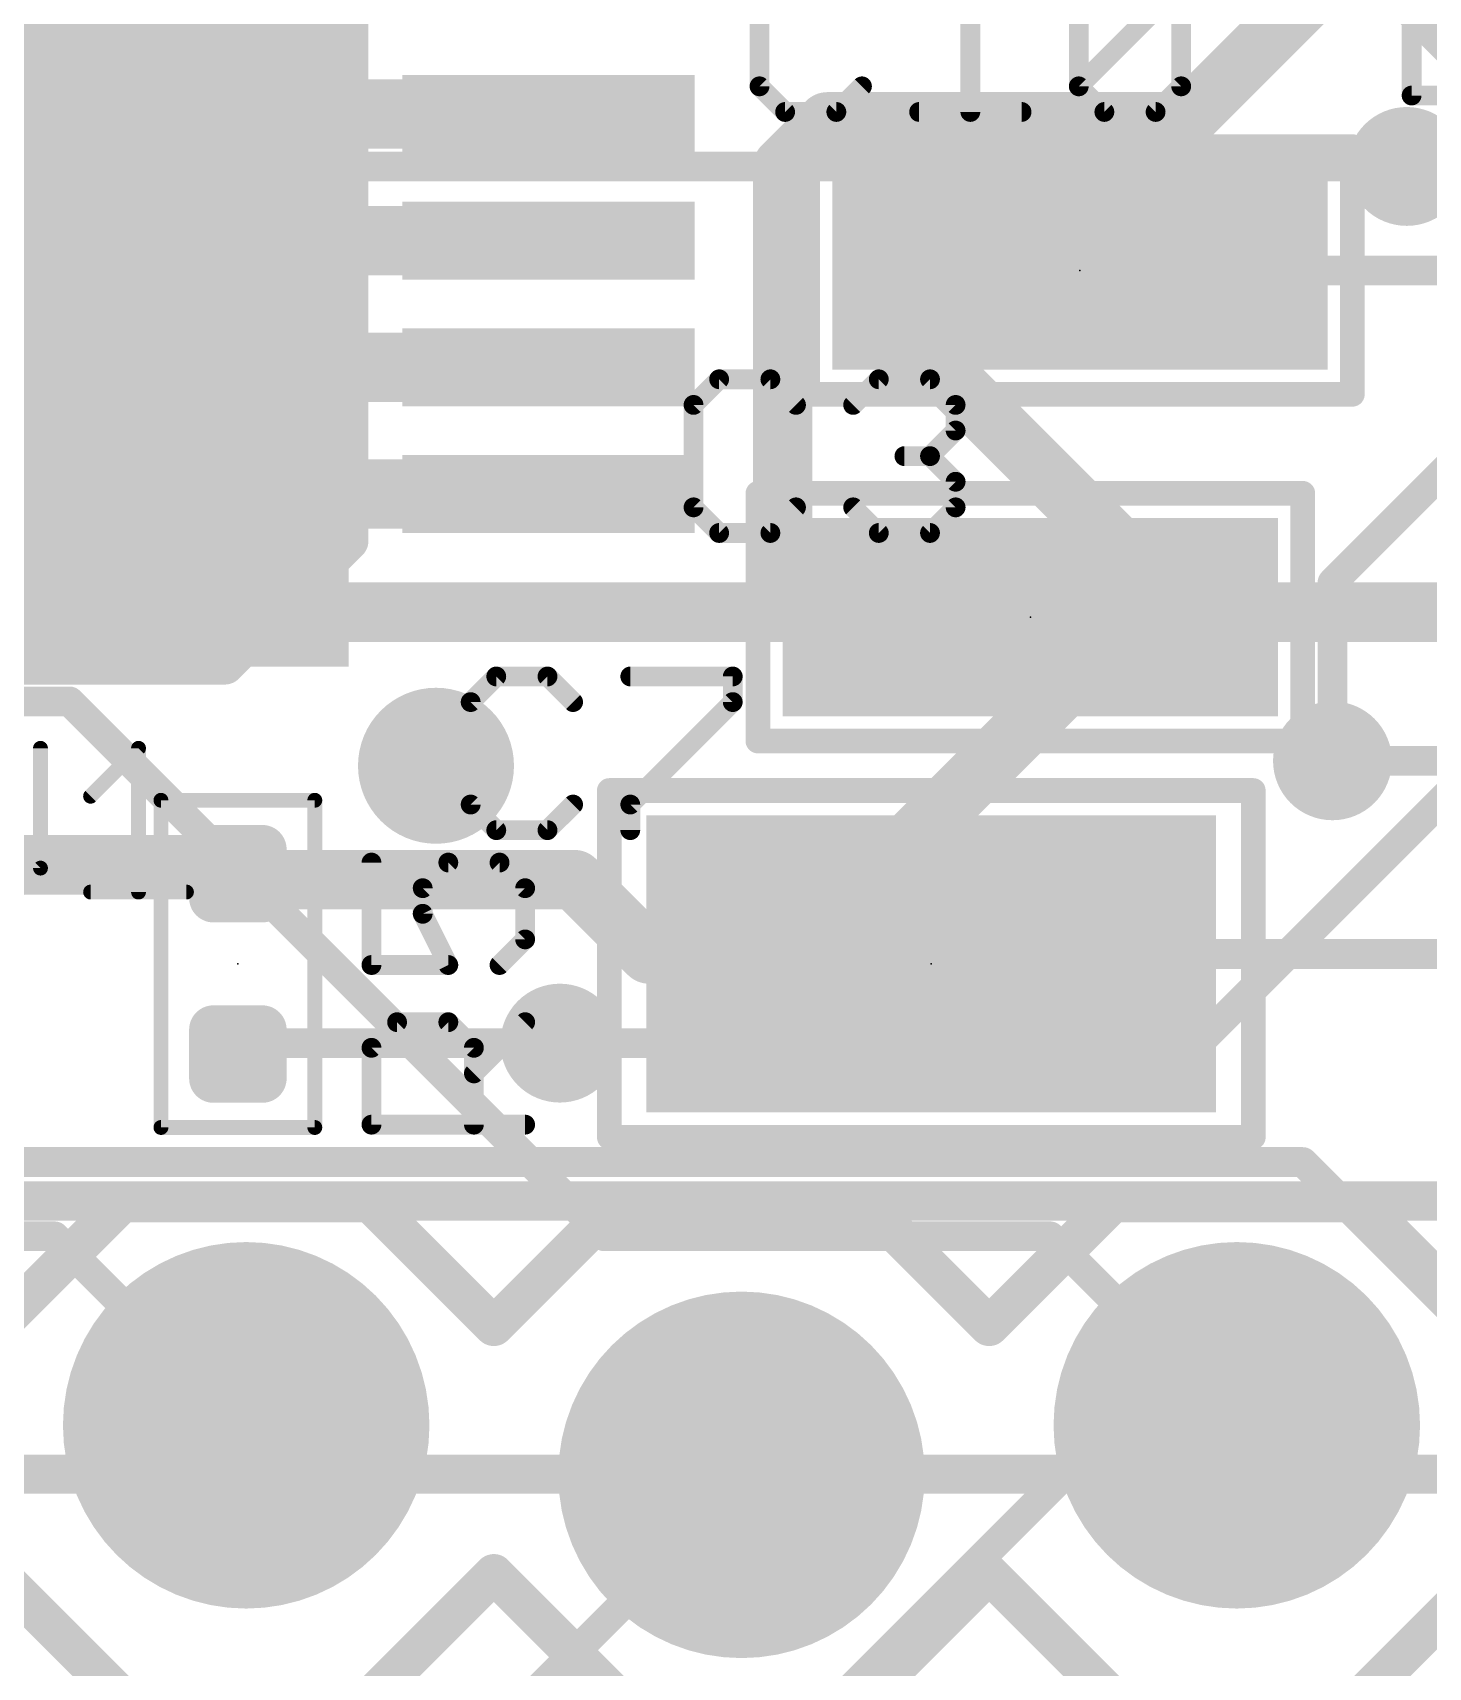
# Model space of a CAD drawing. Extents: x -6.8 to 69.2, y -5 to 26.2.
# Drawn here: x 46.45 to 53.6, y 1.22 to 9.6 of the extents above; entities that cross this region are included whole.
import ezdxf

# ---------------------------------------------------------------- set-up
doc = ezdxf.new("R2010")
doc.units = 0
for name, color, linetype in [('1', 22, 'CONTINUOUS'), ('16', 175, 'CONTINUOUS'), ('17', 82, 'CONTINUOUS'), ('18', 82, 'CONTINUOUS'), ('21', 253, 'CONTINUOUS'), ('23', 7, 'CONTINUOUS'), ('25', 253, 'CONTINUOUS'), ('39', 22, 'CONTINUOUS'), ('48', 253, 'CONTINUOUS'), ('51', 253, 'CONTINUOUS')]:
    doc.layers.add(name, color=color, linetype=linetype)

# ---------------------------------------------------------------- blocks, each defined once
blk = doc.blocks.new('RECT')
blk.add_solid([(-0.5, -0.5), (0.5, -0.5), (-0.5, 0.5), (0.5, 0.5)])
blk = doc.blocks.new('RECT142240X142240R25')
at = {"const_width": 0.1111}
blk.add_lwpolyline([(0.3889, -0.3334), (0.3889, 0.3334, 0.4142), (0.3334, 0.3889), (-0.3334, 0.3889, 0.4142), (-0.3889, 0.3334), (-0.3889, -0.3334, 0.4142), (-0.3334, -0.3889), (0.3334, -0.3889, 0.4142)], format="xyb", close=True, dxfattribs=at)
blk.add_solid([(-0.3588, -0.3588), (0.3588, -0.3588), (-0.3588, 0.3588), (0.3588, 0.3588)])
blk = doc.blocks.new('RECT162560X223520R25')
at = {"const_width": 0.127}
blk.add_lwpolyline([(0.4445, -0.5715), (0.4445, 0.5715, 0.4142), (0.381, 0.635), (-0.381, 0.635, 0.4142), (-0.4445, 0.5715), (-0.4445, -0.5715, 0.4142), (-0.381, -0.635), (0.381, -0.635, 0.4142)], format="xyb", close=True, dxfattribs=at)
blk.add_solid([(-0.4064, -0.5969), (0.4064, -0.5969), (-0.4064, 0.5969), (0.4064, 0.5969)])
blk = doc.blocks.new('ROUNDP')
at = {"const_width": 0.5}
blk.add_lwpolyline([(0, -0.25, 1), (0, 0.25, 1), (0, -0.25)], format="xyb", dxfattribs=at)
blk = doc.blocks.new('RECT80000X80000R50')
at = {"const_width": 0.125}
blk.add_lwpolyline([(0.1875, -0.125), (0.1875, 0.125, 0.4142), (0.125, 0.1875), (-0.125, 0.1875, 0.4142), (-0.1875, 0.125), (-0.1875, -0.125, 0.4142), (-0.125, -0.1875), (0.125, -0.1875, 0.4142)], format="xyb", close=True, dxfattribs=at)
blk.add_solid([(-0.1504, -0.1504), (0.1504, -0.1504), (-0.1504, 0.1504), (0.1504, 0.1504)])
blk = doc.blocks.new('ROUNDV')
at = {"const_width": 0.5}
blk.add_lwpolyline([(0, -0.25, 1), (0, 0.25, 1), (0, -0.25)], format="xyb", dxfattribs=at)

msp = doc.modelspace()

# ---------------------------------------------------------------- linework, layer by layer
at = {"layer": '1'}
for points, const_width in [([(52.3494, 9.144), (55.3212, 12.1158)], 0.3048), ([(49.0728, 9.144), (49.091, 9.185)], 0.1524), ([(50.292, 8.9154), (50.5206, 9.144)], 0.3048), ([(50.5206, 9.144), (52.3494, 9.144)], 0.3048), ([(43.8912, 9.144), (49.0728, 9.144)], 0.1524), ([(50.292, 6.6294), (50.292, 8.9154)], 0.3048), ([(53.4924, 8.9154), (54.3306, 8.9154)], 0.1524), ([(44.4246, 8.5344), (49.0728, 8.5344)], 0.1524), ([(49.0728, 8.5344), (49.091, 8.535)], 0.1524), ([(51.054, 7.9248), (51.054, 8.382)], 0.3048), ([(54.5592, 8.382), (52.578, 8.382)], 0.1524), ([(52.2732, 6.7056), (51.054, 7.9248)], 0.3048), ([(52.2732, 6.7056), (52.324, 6.604)], 0.3048), ([(43.8912, 6.6294), (50.292, 6.6294)], 0.3048), ([(50.292, 6.6294), (50.7492, 6.6294)], 0.3048), ([(50.7492, 6.6294), (50.8, 6.604)], 0.3048), ([(52.197, 6.5532), (52.324, 6.604)], 0.3048), ([(52.3494, 6.6294), (52.324, 6.604)], 0.3048), ([(53.9496, 6.6294), (52.3494, 6.6294)], 0.3048), ([(50.292, 4.8006), (52.0446, 6.5532)], 0.3048), ([(52.0446, 6.5532), (52.197, 6.5532)], 0.3048), ([(53.1114, 5.8674), (54.0258, 5.8674)], 0.1524), ([(45.466, 5.334), (47.4726, 5.334)], 0.3048), ([(47.4726, 5.334), (47.498, 5.2885)], 0.3048), ([(47.625, 5.2578), (47.498, 5.2885)], 0.3048), ([(47.625, 5.2578), (49.2252, 5.2578)], 0.3048), ([(49.2252, 5.2578), (49.6062, 4.8768)], 0.3048), ([(49.6062, 4.8768), (50.1396, 4.8768)], 0.3048), ([(50.1396, 4.8768), (50.165, 4.826)], 0.3048), ([(50.292, 4.8006), (50.165, 4.826)], 0.3048), ([(51.9684, 4.8768), (51.943, 4.826)], 0.1524), ([(51.9684, 4.8768), (54.102, 4.8768)], 0.1524), ([(47.5488, 4.4196), (47.498, 4.3635)], 0.1524), ([(49.149, 4.4196), (47.5488, 4.4196)], 0.1524), ([(43.7388, 3.81), (52.959, 3.81)], 0.1524), ([(52.959, 3.81), (54.5592, 2.2098)], 0.1524), ([(46.5582, 3.429), (43.6626, 3.429)], 0.1524), ([(47.4726, 2.5146), (46.5582, 3.429)], 0.1524), ([(47.4726, 2.5146), (47.5407, 2.4598)], 0.1524), ([(52.578, 2.4384), (52.6207, 2.4598)], 0.1524), ([(50.5206, 0.9906), (51.9684, 2.4384)], 0.1524), ([(51.9684, 2.4384), (52.578, 2.4384)], 0.1524)]:
    msp.add_lwpolyline(points, dxfattribs=dict(at, const_width=const_width))
for points, const_width in [([(49.1258, 9.1695, 1), (49.0562, 9.2005)], 0.0762), ([(50.5206, 9.2202, 1), (50.5206, 9.0678)], 0.1524), ([(50.5745, 9.0901, 1), (50.4667, 9.1979)], 0.1524), ([(52.2955, 9.1979, 1), (52.4033, 9.0901)], 0.1524), ([(52.3494, 9.0678, 1), (52.3494, 9.2202)], 0.1524), ([(49.038, 9.1595, 1), (49.1076, 9.1285)], 0.0762), ([(49.0728, 9.1059, 1), (49.0728, 9.1821)], 0.0762), ([(50.3682, 8.9154, 1), (50.2158, 8.9154)], 0.1524), ([(50.2381, 8.9693, 1), (50.3459, 8.8615)], 0.1524), ([(53.4924, 8.9535, 1), (53.4924, 8.8773)], 0.0762), ([(49.0715, 8.5725, 1), (49.0741, 8.4963)], 0.0762), ([(49.0728, 8.4963, 1), (49.0728, 8.5725)], 0.0762), ([(49.0923, 8.4969, 1), (49.0897, 8.5731)], 0.0762), ([(51.1302, 8.382, 1), (50.9778, 8.382)], 0.1524), ([(52.578, 8.4201, 1), (52.578, 8.3439)], 0.0762), ([(51.1079, 7.9787, 1), (51.0001, 7.8709)], 0.1524), ([(50.9778, 7.9248, 1), (51.1302, 7.9248)], 0.1524), ([(52.3414, 6.7397, 1), (52.205, 6.6715)], 0.1524), ([(52.2193, 6.6517, 1), (52.3271, 6.7595)], 0.1524), ([(50.292, 6.7056, 1), (50.292, 6.5532)], 0.1524), ([(50.292, 6.5532, 1), (50.292, 6.7056)], 0.1524), ([(50.7833, 6.6976, 1), (50.7151, 6.5612)], 0.1524), ([(50.7492, 6.5532, 1), (50.7492, 6.7056)], 0.1524), ([(50.7659, 6.5358, 1), (50.8341, 6.6722)], 0.1524), ([(52.2701, 6.6579, 1), (52.3779, 6.5501)], 0.1524), ([(52.2558, 6.5699, 1), (52.3922, 6.6381)], 0.1524), ([(52.3494, 6.7056, 1), (52.3494, 6.5532)], 0.1524), ([(52.4033, 6.5755, 1), (52.2955, 6.6833)], 0.1524), ([(52.3523, 6.5333, 1), (52.2957, 6.6747)], 0.1524), ([(50.2158, 6.6294, 1), (50.3682, 6.6294)], 0.1524), ([(52.0446, 6.6294, 1), (52.0446, 6.477)], 0.1524), ([(52.0985, 6.4993, 1), (51.9907, 6.6071)], 0.1524), ([(52.1687, 6.6239, 1), (52.2253, 6.4825)], 0.1524), ([(52.197, 6.477, 1), (52.197, 6.6294)], 0.1524), ([(53.1114, 5.9055, 1), (53.1114, 5.8293)], 0.0762), ([(47.5391, 5.3711, 1), (47.4061, 5.2969)], 0.1524), ([(47.4726, 5.2578, 1), (47.4726, 5.4102)], 0.1524), ([(47.5159, 5.3626, 1), (47.4801, 5.2144)], 0.1524), ([(47.4315, 5.2514, 1), (47.5645, 5.3256)], 0.1524), ([(47.625, 5.334, 1), (47.625, 5.1816)], 0.1524), ([(47.6071, 5.1837, 1), (47.6429, 5.3319)], 0.1524), ([(49.2791, 5.3117, 1), (49.1713, 5.2039)], 0.1524), ([(49.2252, 5.1816, 1), (49.2252, 5.334)], 0.1524), ([(49.6062, 4.953, 1), (49.6062, 4.8006)], 0.1524), ([(49.5523, 4.8229, 1), (49.6601, 4.9307)], 0.1524), ([(50.2078, 4.9109, 1), (50.0714, 4.8427)], 0.1524), ([(50.1799, 4.9007, 1), (50.1501, 4.7513)], 0.1524), ([(50.1396, 4.8006, 1), (50.1396, 4.953)], 0.1524), ([(50.2771, 4.7259, 1), (50.3069, 4.8753)], 0.1524), ([(51.9684, 4.9149, 1), (51.9684, 4.8387)], 0.0762), ([(52.0025, 4.8598, 1), (51.9343, 4.8938)], 0.0762), ([(50.0968, 4.7919, 1), (50.2332, 4.8601)], 0.1524), ([(50.2381, 4.8545, 1), (50.3459, 4.7467)], 0.1524), ([(51.9089, 4.843, 1), (51.9771, 4.809)], 0.0762), ([(47.5488, 4.4577, 1), (47.5488, 4.3815)], 0.0762), ([(47.577, 4.394, 1), (47.5206, 4.4452)], 0.0762), ([(49.149, 4.3815, 1), (49.149, 4.4577)], 0.0762), ([(47.4698, 4.3891, 1), (47.5262, 4.3379)], 0.0762), ([(52.9859, 3.8369, 1), (52.9321, 3.7831)], 0.0762), ([(52.959, 3.7719, 1), (52.959, 3.8481)], 0.0762), ([(46.5851, 3.4559, 1), (46.5313, 3.4021)], 0.0762), ([(46.5582, 3.3909, 1), (46.5582, 3.4671)], 0.0762), ([(47.4965, 2.5443, 1), (47.4487, 2.4849)], 0.0762), ([(47.4457, 2.4877, 1), (47.4995, 2.5415)], 0.0762), ([(47.5169, 2.4301, 1), (47.5646, 2.4895)], 0.0762), ([(52.6378, 2.4258, 1), (52.6037, 2.4939)], 0.0762), ([(51.9684, 2.4765, 1), (51.9684, 2.4003)], 0.0762), ([(51.9953, 2.4115, 1), (51.9415, 2.4653)], 0.0762), ([(52.5609, 2.4725, 1), (52.5951, 2.4043)], 0.0762), ([(52.578, 2.4003, 1), (52.578, 2.4765)], 0.0762)]:
    msp.add_lwpolyline(points, format="xyb", dxfattribs=dict(at, const_width=const_width))
at = {"layer": '16'}
for points, const_width in [([(51.5874, 11.7348), (54.1782, 9.144)], 0.3048), ([(45.5676, 8.9154), (53.4924, 8.9154)], 0.1524), ([(54.102, 7.7724), (53.1114, 6.7818)], 0.1524), ([(54.8259, 6.8199), (52.4256, 4.4196)], 0.1524), ([(53.1114, 6.7818), (53.1114, 5.8674)], 0.1524), ([(46.6344, 6.1722), (43.2816, 6.1722)], 0.1524), ([(49.3776, 3.429), (46.6344, 6.1722)], 0.1524), ([(52.4256, 4.4196), (49.149, 4.4196)], 0.1524), ([(51.6636, 3.429), (49.3776, 3.429)], 0.1524), ([(52.578, 2.5146), (51.6636, 3.429)], 0.1524), ([(52.578, 2.5146), (52.6207, 2.4598)], 0.1524), ([(50.0634, 2.1336), (50.0807, 2.2058)], 0.1524), ([(50.0634, 2.1336), (48.9204, 0.9906)], 0.1524)]:
    msp.add_lwpolyline(points, dxfattribs=dict(at, const_width=const_width))
at = {"layer": '16', "const_width": 0.0762}
for points in [[(53.4924, 8.8773, 1), (53.4924, 8.9535)], [(53.1495, 6.7818, 1), (53.0733, 6.7818)], [(53.0845, 6.8087, 1), (53.1383, 6.7549)], [(46.6613, 6.1991, 1), (46.6075, 6.1453)], [(46.6344, 6.1341, 1), (46.6344, 6.2103)], [(53.0733, 5.8674, 1), (53.1495, 5.8674)], [(49.149, 4.4577, 1), (49.149, 4.3815)], [(52.3987, 4.4465, 1), (52.4525, 4.3927)], [(52.4256, 4.3815, 1), (52.4256, 4.4577)], [(49.3776, 3.4671, 1), (49.3776, 3.3909)], [(49.3507, 3.4021, 1), (49.4045, 3.4559)], [(51.6905, 3.4559, 1), (51.6367, 3.4021)], [(51.6636, 3.3909, 1), (51.6636, 3.4671)], [(52.608, 2.538, 1), (52.548, 2.4912)], [(52.5511, 2.4877, 1), (52.6049, 2.5415)], [(52.5907, 2.4364, 1), (52.6508, 2.4833)], [(50.1178, 2.1969, 1), (50.0437, 2.2147)], [(50.0264, 2.1425, 1), (50.1004, 2.1247)], [(50.0903, 2.1067, 1), (50.0365, 2.1605)]]:
    msp.add_lwpolyline(points, format="xyb", dxfattribs=at)
at = {"layer": '21'}
for points, const_width in [([(48.066, 6.995), (48.066, 13.96)], 0.2032), ([(50.419, 7.747), (50.419, 9.017)], 0.127), ([(50.419, 9.017), (53.213, 9.017)], 0.127), ([(53.213, 9.017), (53.213, 7.747)], 0.127), ([(53.213, 7.747), (50.419, 7.747)], 0.127), ([(50.165, 7.239), (52.959, 7.239)], 0.127), ([(50.165, 5.969), (50.165, 7.239)], 0.127), ([(52.959, 7.239), (52.959, 5.969)], 0.127), ([(47.431, 6.36), (48.066, 6.995)], 0.2032), ([(42.891, 6.36), (47.431, 6.36)], 0.2032), ([(52.959, 5.969), (50.165, 5.969)], 0.127), ([(47.1035, 3.987), (47.1035, 5.665)], 0.0762), ([(47.1035, 5.665), (47.8925, 5.665)], 0.0762), ([(47.8925, 5.665), (47.8925, 3.987)], 0.0762), ([(49.403, 3.937), (49.403, 5.715)], 0.127), ([(49.403, 5.715), (52.705, 5.715)], 0.127), ([(52.705, 5.715), (52.705, 3.937)], 0.127), ([(47.8925, 3.987), (47.1035, 3.987)], 0.0762), ([(52.705, 3.937), (49.403, 3.937)], 0.127), ([(56.42, 3.61), (20.86, 3.61)], 0.203), ([(46.9057, 3.6028), (46.2707, 2.9678)], 0.2032), ([(46.9057, 3.6028), (48.1757, 3.6028)], 0.2032), ([(48.1757, 3.6028), (48.8107, 2.9678)], 0.2032), ([(48.8107, 2.9678), (49.4457, 3.6028)], 0.2032), ([(49.4457, 3.6028), (50.7157, 3.6028)], 0.2032), ([(50.7157, 3.6028), (51.3507, 2.9678)], 0.2032), ([(51.3507, 2.9678), (51.9857, 3.6028)], 0.2032), ([(51.9857, 3.6028), (53.2557, 3.6028)], 0.2032), ([(53.2557, 3.6028), (53.8907, 2.9678)], 0.2032), ([(46.2707, 1.6978), (46.9057, 1.0628)], 0.2032), ([(48.8107, 1.6978), (48.1757, 1.0628)], 0.2032), ([(49.4457, 1.0628), (48.8107, 1.6978)], 0.2032), ([(51.3507, 1.6978), (50.7157, 1.0628)], 0.2032), ([(51.9857, 1.0628), (51.3507, 1.6978)], 0.2032), ([(53.8907, 1.6978), (53.2557, 1.0628)], 0.2032)]:
    msp.add_lwpolyline(points, dxfattribs=dict(at, const_width=const_width))
for points, const_width in [([(50.419, 9.0488, 1), (50.419, 8.9853)], 0.0635), ([(50.4508, 9.017, 1), (50.3873, 9.017)], 0.0635), ([(53.2448, 9.017, 1), (53.1812, 9.017)], 0.0635), ([(53.213, 8.9853, 1), (53.213, 9.0488)], 0.0635), ([(50.419, 7.7788, 1), (50.419, 7.7153)], 0.0635), ([(53.213, 7.7153, 1), (53.213, 7.7788)], 0.0635), ([(50.3873, 7.747, 1), (50.4508, 7.747)], 0.0635), ([(53.1812, 7.747, 1), (53.2448, 7.747)], 0.0635), ([(50.1968, 7.239, 1), (50.1332, 7.239)], 0.0635), ([(50.165, 7.2708, 1), (50.165, 7.2073)], 0.0635), ([(52.9908, 7.239, 1), (52.9273, 7.239)], 0.0635), ([(52.959, 7.2073, 1), (52.959, 7.2708)], 0.0635), ([(48.0152, 6.995, 1), (48.1168, 6.995)], 0.1016), ([(48.1019, 6.9591, 1), (48.0301, 7.0309)], 0.1016), ([(47.431, 6.3092, 1), (47.431, 6.4108)], 0.1016), ([(47.3951, 6.3959, 1), (47.4669, 6.3241)], 0.1016), ([(48.514, 5.642, 1), (48.514, 6.042, 1), (48.514, 5.642)], 0.4), ([(50.1332, 5.969, 1), (50.1968, 5.969)], 0.0635), ([(50.165, 6.0008, 1), (50.165, 5.9373)], 0.0635), ([(52.9273, 5.969, 1), (52.9908, 5.969)], 0.0635), ([(52.959, 5.9373, 1), (52.959, 6.0008)], 0.0635), ([(47.1226, 5.665, 1), (47.0845, 5.665)], 0.0381), ([(47.1035, 5.6841, 1), (47.1035, 5.646)], 0.0381), ([(47.9116, 5.665, 1), (47.8735, 5.665)], 0.0381), ([(47.8925, 5.646, 1), (47.8925, 5.6841)], 0.0381), ([(49.4348, 5.715, 1), (49.3713, 5.715)], 0.0635), ([(49.403, 5.7467, 1), (49.403, 5.6833)], 0.0635), ([(52.7368, 5.715, 1), (52.6733, 5.715)], 0.0635), ([(52.705, 5.6833, 1), (52.705, 5.7467)], 0.0635), ([(47.1035, 4.0061, 1), (47.1035, 3.968)], 0.0381), ([(47.8925, 3.968, 1), (47.8925, 4.0061)], 0.0381), ([(47.0845, 3.987, 1), (47.1226, 3.987)], 0.0381), ([(47.8735, 3.987, 1), (47.9116, 3.987)], 0.0381), ([(49.403, 3.9688, 1), (49.403, 3.9053)], 0.0635), ([(49.3713, 3.937, 1), (49.4348, 3.937)], 0.0635), ([(52.6733, 3.937, 1), (52.7368, 3.937)], 0.0635), ([(52.705, 3.9053, 1), (52.705, 3.9688)], 0.0635), ([(46.9057, 3.6536, 1), (46.9057, 3.552)], 0.1016), ([(46.9417, 3.5669, 1), (46.8698, 3.6387)], 0.1016), ([(48.2117, 3.6387, 1), (48.1398, 3.5669)], 0.1016), ([(48.1757, 3.552, 1), (48.1757, 3.6536)], 0.1016), ([(49.4457, 3.6536, 1), (49.4457, 3.552)], 0.1016), ([(49.4817, 3.5669, 1), (49.4098, 3.6387)], 0.1016), ([(50.7517, 3.6387, 1), (50.6798, 3.5669)], 0.1016), ([(50.7157, 3.552, 1), (50.7157, 3.6536)], 0.1016), ([(51.9857, 3.6536, 1), (51.9857, 3.552)], 0.1016), ([(52.0217, 3.5669, 1), (51.9498, 3.6387)], 0.1016), ([(53.2917, 3.6387, 1), (53.2198, 3.5669)], 0.1016), ([(53.2557, 3.552, 1), (53.2557, 3.6536)], 0.1016), ([(48.7748, 3.0037, 1), (48.8467, 2.9319)], 0.1016), ([(48.7748, 2.9319, 1), (48.8467, 3.0037)], 0.1016), ([(51.3148, 3.0037, 1), (51.3867, 2.9319)], 0.1016), ([(51.3148, 2.9319, 1), (51.3867, 3.0037)], 0.1016), ([(48.8467, 1.7337, 1), (48.7748, 1.6619)], 0.1016), ([(48.8467, 1.6619, 1), (48.7748, 1.7337)], 0.1016), ([(51.3867, 1.7337, 1), (51.3148, 1.6619)], 0.1016), ([(51.3867, 1.6619, 1), (51.3148, 1.7337)], 0.1016)]:
    msp.add_lwpolyline(points, format="xyb", dxfattribs=dict(at, const_width=const_width))
at = {"layer": '23'}
for p in [(51.816, 8.382), (51.562, 6.604), (47.498, 4.826), (51.054, 4.826)]:
    msp.add_point(p, dxfattribs=at)
at = {"layer": '25'}
for points, const_width in [([(51.2543, 9.9829), (51.2543, 9.1948)], 0.1016), ([(50.1731, 9.8515), (50.1731, 9.3261)], 0.1016), ([(51.8102, 9.3261), (51.8102, 9.8515)], 0.1016), ([(51.8102, 9.3261), (52.3356, 9.8515)], 0.1016), ([(52.3356, 9.8515), (52.3356, 9.3261)], 0.1016), ([(53.5171, 9.2791), (53.5171, 9.6731)], 0.1016), ([(50.1731, 9.3261), (50.3044, 9.1948)], 0.1016), ([(50.5671, 9.1948), (50.6984, 9.3261)], 0.1016), ([(51.9416, 9.1948), (51.8102, 9.3261)], 0.1016), ([(52.3356, 9.3261), (52.2043, 9.1948)], 0.1016), ([(54.3052, 9.2791), (53.5171, 9.2791)], 0.1016), ([(50.3044, 9.1948), (50.5671, 9.1948)], 0.1016), ([(50.9916, 9.1948), (51.517, 9.1948)], 0.1016), ([(52.2043, 9.1948), (51.9416, 9.1948)], 0.1016), ([(49.9661, 7.8239), (49.8348, 7.6925)], 0.1016), ([(50.2288, 7.8239), (49.9661, 7.8239)], 0.1016), ([(50.3602, 7.6925), (50.2288, 7.8239)], 0.1016), ([(50.6534, 7.6925), (50.7847, 7.8239)], 0.1016), ([(50.7847, 7.8239), (51.0474, 7.8239)], 0.1016), ([(51.0474, 7.8239), (51.1788, 7.6925)], 0.1016), ([(49.8348, 7.6925), (49.8348, 7.1671)], 0.1016), ([(51.1788, 7.6925), (51.1788, 7.5612)], 0.1016), ([(51.1788, 7.5612), (51.0474, 7.4298)], 0.1016), ([(51.0474, 7.4298), (50.9161, 7.4298)], 0.1016), ([(51.0474, 7.4298), (51.1788, 7.2985)], 0.1016), ([(51.1788, 7.2985), (51.1788, 7.1671)], 0.1016), ([(49.8348, 7.1671), (49.9661, 7.0358)], 0.1016), ([(50.2288, 7.0358), (50.3602, 7.1671)], 0.1016), ([(50.7847, 7.0358), (50.6534, 7.1671)], 0.1016), ([(51.1788, 7.1671), (51.0474, 7.0358)], 0.1016), ([(49.9661, 7.0358), (50.2288, 7.0358)], 0.1016), ([(51.0474, 7.0358), (50.7847, 7.0358)], 0.1016), ([(48.8231, 6.2999), (48.6918, 6.1685)], 0.1016), ([(49.0858, 6.2999), (48.8231, 6.2999)], 0.1016), ([(49.2172, 6.1685), (49.0858, 6.2999)], 0.1016), ([(49.5104, 6.2999), (50.0358, 6.2999)], 0.1016), ([(50.0358, 6.2999), (50.0358, 6.1685)], 0.1016), ([(48.6918, 6.1685), (48.6918, 5.6431)], 0.1016), ([(50.0358, 6.1685), (49.5104, 5.6431)], 0.1016), ([(46.4858, 5.3172), (46.4858, 5.9315)], 0.0762), ([(46.7427, 5.6858), (46.9884, 5.9315)], 0.0762), ([(46.9884, 5.9315), (46.9884, 5.1943)], 0.0762), ([(48.6918, 5.6431), (48.8231, 5.5118)], 0.1016), ([(49.0858, 5.5118), (49.2172, 5.6431)], 0.1016), ([(49.5104, 5.6431), (49.5104, 5.5118)], 0.1016), ([(48.8231, 5.5118), (49.0858, 5.5118)], 0.1016), ([(48.1831, 5.3456), (48.1831, 4.8202)], 0.1016), ([(48.4458, 5.2143), (48.5772, 5.3456)], 0.1016), ([(48.5772, 5.3456), (48.8399, 5.3456)], 0.1016), ([(48.8399, 5.3456), (48.9712, 5.2143)], 0.1016), ([(46.3629, 5.1943), (46.4858, 5.3172)], 0.0762), ([(46.7427, 5.1943), (47.2342, 5.1943)], 0.0762), ([(48.4458, 5.0829), (48.4458, 5.2143)], 0.1016), ([(48.9712, 5.2143), (48.9712, 4.9516)], 0.1016), ([(48.5772, 4.8202), (48.4458, 5.0829)], 0.1016), ([(48.9712, 4.9516), (48.8399, 4.8202)], 0.1016), ([(48.1831, 4.8202), (48.5772, 4.8202)], 0.1016), ([(48.1831, 4.3957), (48.3145, 4.527)], 0.1016), ([(48.3145, 4.527), (48.5772, 4.527)], 0.1016), ([(48.5772, 4.527), (48.7085, 4.3957)], 0.1016), ([(48.7085, 4.2643), (48.9712, 4.527)], 0.1016), ([(48.1831, 4.0016), (48.1831, 4.3957)], 0.1016), ([(48.7085, 4.3957), (48.7085, 4.0016)], 0.1016), ([(48.9712, 4.0016), (48.1831, 4.0016)], 0.1016)]:
    msp.add_lwpolyline(points, dxfattribs=dict(at, const_width=const_width))
for points, const_width in [([(50.191, 9.3441, 1), (50.1551, 9.3082)], 0.0508), ([(50.1477, 9.3261, 1), (50.1985, 9.3261)], 0.0508), ([(50.7164, 9.3082, 1), (50.6805, 9.3441)], 0.0508), ([(51.7848, 9.3261, 1), (51.8356, 9.3261)], 0.0508), ([(51.8282, 9.3441, 1), (51.7923, 9.3082)], 0.0508), ([(51.7923, 9.3441, 1), (51.8282, 9.3082)], 0.0508), ([(52.3102, 9.3261, 1), (52.361, 9.3261)], 0.0508), ([(52.3536, 9.3082, 1), (52.3176, 9.3441)], 0.0508), ([(53.5171, 9.3045, 1), (53.5171, 9.2537)], 0.0508), ([(50.3044, 9.2202, 1), (50.3044, 9.1694)], 0.0508), ([(50.2864, 9.1768, 1), (50.3224, 9.2128)], 0.0508), ([(50.5491, 9.2128, 1), (50.5851, 9.1768)], 0.0508), ([(50.5671, 9.1694, 1), (50.5671, 9.2202)], 0.0508), ([(50.9916, 9.2202, 1), (50.9916, 9.1694)], 0.0508), ([(51.517, 9.1694, 1), (51.517, 9.2202)], 0.0508), ([(51.9416, 9.2202, 1), (51.9416, 9.1694)], 0.0508), ([(51.9236, 9.1768, 1), (51.9595, 9.2128)], 0.0508), ([(52.1863, 9.2128, 1), (52.2222, 9.1768)], 0.0508), ([(52.2043, 9.1694, 1), (52.2043, 9.2202)], 0.0508), ([(53.4917, 9.2791, 1), (53.5425, 9.2791)], 0.0508), ([(51.2289, 9.1948, 1), (51.2797, 9.1948)], 0.0508), ([(49.9661, 7.8493, 1), (49.9661, 7.7985)], 0.0508), ([(49.9841, 7.8059, 1), (49.9482, 7.8418)], 0.0508), ([(50.2468, 7.8418, 1), (50.2109, 7.8059)], 0.0508), ([(50.2288, 7.7985, 1), (50.2288, 7.8493)], 0.0508), ([(50.7847, 7.8493, 1), (50.7847, 7.7985)], 0.0508), ([(50.8027, 7.8059, 1), (50.7668, 7.8418)], 0.0508), ([(51.0654, 7.8418, 1), (51.0295, 7.8059)], 0.0508), ([(51.0474, 7.7985, 1), (51.0474, 7.8493)], 0.0508), ([(49.8602, 7.6925, 1), (49.8094, 7.6925)], 0.0508), ([(49.8168, 7.7105, 1), (49.8528, 7.6746)], 0.0508), ([(50.3422, 7.6746, 1), (50.3781, 7.7105)], 0.0508), ([(50.6354, 7.7105, 1), (50.6713, 7.6746)], 0.0508), ([(51.2042, 7.6925, 1), (51.1534, 7.6925)], 0.0508), ([(51.1608, 7.6746, 1), (51.1967, 7.7105)], 0.0508), ([(51.1534, 7.5612, 1), (51.2042, 7.5612)], 0.0508), ([(51.1967, 7.5432, 1), (51.1608, 7.5791)], 0.0508), ([(50.9161, 7.4552, 1), (50.9161, 7.4044)], 0.0508), ([(51.0654, 7.4478, 1), (51.0295, 7.4119)], 0.0508), ([(51.0295, 7.4478, 1), (51.0654, 7.4119)], 0.0508), ([(51.0474, 7.4044, 1), (51.0474, 7.4552)], 0.0508), ([(51.2042, 7.2985, 1), (51.1534, 7.2985)], 0.0508), ([(51.1608, 7.2805, 1), (51.1967, 7.3165)], 0.0508), ([(49.8528, 7.1851, 1), (49.8168, 7.1492)], 0.0508), ([(50.3781, 7.1492, 1), (50.3422, 7.1851)], 0.0508), ([(50.6713, 7.1851, 1), (50.6354, 7.1492)], 0.0508), ([(51.1967, 7.1492, 1), (51.1608, 7.1851)], 0.0508), ([(49.8094, 7.1671, 1), (49.8602, 7.1671)], 0.0508), ([(51.1534, 7.1671, 1), (51.2042, 7.1671)], 0.0508), ([(49.9661, 7.0612, 1), (49.9661, 7.0104)], 0.0508), ([(49.9482, 7.0178, 1), (49.9841, 7.0538)], 0.0508), ([(50.2109, 7.0538, 1), (50.2468, 7.0178)], 0.0508), ([(50.2288, 7.0104, 1), (50.2288, 7.0612)], 0.0508), ([(50.7847, 7.0612, 1), (50.7847, 7.0104)], 0.0508), ([(50.7668, 7.0178, 1), (50.8027, 7.0538)], 0.0508), ([(51.0295, 7.0538, 1), (51.0654, 7.0178)], 0.0508), ([(51.0474, 7.0104, 1), (51.0474, 7.0612)], 0.0508), ([(48.8231, 6.3253, 1), (48.8231, 6.2745)], 0.0508), ([(48.8411, 6.2819, 1), (48.8052, 6.3178)], 0.0508), ([(49.1038, 6.3178, 1), (49.0679, 6.2819)], 0.0508), ([(49.0858, 6.2745, 1), (49.0858, 6.3253)], 0.0508), ([(49.5104, 6.3253, 1), (49.5104, 6.2745)], 0.0508), ([(50.0612, 6.2999, 1), (50.0104, 6.2999)], 0.0508), ([(50.0358, 6.2745, 1), (50.0358, 6.3253)], 0.0508), ([(48.7172, 6.1685, 1), (48.6664, 6.1685)], 0.0508), ([(48.6738, 6.1865, 1), (48.7098, 6.1506)], 0.0508), ([(49.1992, 6.1506, 1), (49.2351, 6.1865)], 0.0508), ([(50.0537, 6.1506, 1), (50.0178, 6.1865)], 0.0508), ([(50.0104, 6.1685, 1), (50.0612, 6.1685)], 0.0508), ([(46.5048, 5.9315, 1), (46.4667, 5.9315)], 0.0381), ([(47.0075, 5.9315, 1), (46.9694, 5.9315)], 0.0381), ([(47.0019, 5.9181, 1), (46.975, 5.945)], 0.0381), ([(46.7292, 5.6993, 1), (46.7562, 5.6723)], 0.0381), ([(48.7098, 5.6611, 1), (48.6738, 5.6252)], 0.0508), ([(48.6664, 5.6431, 1), (48.7172, 5.6431)], 0.0508), ([(49.2351, 5.6252, 1), (49.1992, 5.6611)], 0.0508), ([(49.5358, 5.6431, 1), (49.485, 5.6431)], 0.0508), ([(49.4924, 5.6611, 1), (49.5283, 5.6252)], 0.0508), ([(48.8231, 5.5372, 1), (48.8231, 5.4864)], 0.0508), ([(48.8052, 5.4938, 1), (48.8411, 5.5298)], 0.0508), ([(49.0679, 5.5298, 1), (49.1038, 5.4938)], 0.0508), ([(49.0858, 5.4864, 1), (49.0858, 5.5372)], 0.0508), ([(49.485, 5.5118, 1), (49.5358, 5.5118)], 0.0508), ([(48.2085, 5.3456, 1), (48.1577, 5.3456)], 0.0508), ([(48.5772, 5.371, 1), (48.5772, 5.3202)], 0.0508), ([(48.5951, 5.3276, 1), (48.5592, 5.3636)], 0.0508), ([(48.8578, 5.3636, 1), (48.8219, 5.3276)], 0.0508), ([(48.8399, 5.3202, 1), (48.8399, 5.371)], 0.0508), ([(46.4667, 5.3172, 1), (46.5048, 5.3172)], 0.0381), ([(46.4992, 5.3037, 1), (46.4723, 5.3306)], 0.0381), ([(46.7427, 5.2134, 1), (46.7427, 5.1753)], 0.0381), ([(46.9694, 5.1943, 1), (47.0075, 5.1943)], 0.0381), ([(47.2342, 5.1753, 1), (47.2342, 5.2134)], 0.0381), ([(48.4712, 5.2143, 1), (48.4204, 5.2143)], 0.0508), ([(48.4279, 5.2322, 1), (48.4638, 5.1963)], 0.0508), ([(48.9966, 5.2143, 1), (48.9458, 5.2143)], 0.0508), ([(48.9532, 5.1963, 1), (48.9892, 5.2322)], 0.0508), ([(48.4685, 5.0943, 1), (48.4231, 5.0716)], 0.0508), ([(48.4204, 5.0829, 1), (48.4712, 5.0829)], 0.0508), ([(48.9458, 4.9516, 1), (48.9966, 4.9516)], 0.0508), ([(48.9892, 4.9336, 1), (48.9532, 4.9695)], 0.0508), ([(48.1831, 4.8456, 1), (48.1831, 4.7948)], 0.0508), ([(48.5772, 4.7948, 1), (48.5772, 4.8456)], 0.0508), ([(48.8219, 4.8382, 1), (48.8578, 4.8023)], 0.0508), ([(48.1577, 4.8202, 1), (48.2085, 4.8202)], 0.0508), ([(48.5544, 4.8089, 1), (48.5999, 4.8316)], 0.0508), ([(48.3145, 4.5524, 1), (48.3145, 4.5016)], 0.0508), ([(48.3324, 4.5091, 1), (48.2965, 4.545)], 0.0508), ([(48.5951, 4.545, 1), (48.5592, 4.5091)], 0.0508), ([(48.5772, 4.5016, 1), (48.5772, 4.5524)], 0.0508), ([(48.9892, 4.5091, 1), (48.9532, 4.545)], 0.0508), ([(48.2085, 4.3957, 1), (48.1577, 4.3957)], 0.0508), ([(48.7339, 4.3957, 1), (48.6831, 4.3957)], 0.0508), ([(48.1652, 4.4136, 1), (48.2011, 4.3777)], 0.0508), ([(48.6905, 4.3777, 1), (48.7265, 4.4136)], 0.0508), ([(48.6905, 4.2823, 1), (48.7265, 4.2464)], 0.0508), ([(48.1831, 4.027, 1), (48.1831, 3.9762)], 0.0508), ([(48.1577, 4.0016, 1), (48.2085, 4.0016)], 0.0508), ([(48.6831, 4.0016, 1), (48.7339, 4.0016)], 0.0508), ([(48.9712, 3.9762, 1), (48.9712, 4.027)], 0.0508)]:
    msp.add_lwpolyline(points, format="xyb", dxfattribs=dict(at, const_width=const_width))
at = {"layer": '48', "const_width": 0.2}
msp.add_lwpolyline([(22.1785, 2.2091), (55.1748, 2.2091)], dxfattribs=at)

# ---------------------------------------------------------------- block references
at = {"layer": '1', "xscale": 0.4, "yscale": 1.5, "rotation": 90}
for p in [(49.091, 9.185), (49.091, 8.535), (49.091, 7.885), (49.091, 7.235)]:
    msp.add_blockref('RECT', p, dxfattribs=at)
at = {"layer": '1'}
for name, p, rotation in [('RECT142240X142240R25', (51.054, 8.382), 180), ('RECT142240X142240R25', (52.578, 8.382), 180), ('RECT80000X80000R50', (47.498, 5.2885), 270), ('RECT80000X80000R50', (47.498, 4.3635), 270)]:
    msp.add_blockref(name, p, dxfattribs=dict(at, rotation=rotation))
for name, p in [('RECT142240X142240R25', (50.8, 6.604)), ('RECT142240X142240R25', (52.324, 6.604)), ('RECT162560X223520R25', (50.165, 4.826)), ('RECT162560X223520R25', (51.943, 4.826))]:
    msp.add_blockref(name, p, dxfattribs=at)
at = {"layer": '17', "xscale": 1.8796, "yscale": 1.8796, "rotation": 90}
for p in [(47.5407, 2.4598), (47.5407, 2.4598), (52.6207, 2.4598), (52.6207, 2.4598), (50.0807, 2.2058), (50.0807, 2.2058)]:
    msp.add_blockref('ROUNDP', p, dxfattribs=at)
at = {"layer": '18', "xscale": 0.6096, "yscale": 0.6096}
for p in [(53.4924, 8.9154), (53.4924, 8.9154), (53.1114, 5.8674), (53.1114, 5.8674), (49.149, 4.4196), (49.149, 4.4196)]:
    msp.add_blockref('ROUNDV', p, dxfattribs=at)
at = {"layer": '39'}
for p, xscale, yscale, rotation in [((45.466, 10.16), 7.62, 5.2, 90), ((51.816, 8.382), 2.54, 1.016, 180)]:
    msp.add_blockref('RECT', p, dxfattribs=dict(at, xscale=xscale, yscale=yscale, rotation=rotation))
for p, xscale, yscale in [((51.562, 6.604), 2.54, 1.016), ((51.054, 4.826), 2.921, 1.524)]:
    msp.add_blockref('RECT', p, dxfattribs=dict(at, xscale=xscale, yscale=yscale))
at = {"layer": '51', "xscale": 0.3556, "yscale": 1.2954, "rotation": 90}
for p in [(48.7553, 9.1849), (48.7553, 8.5349), (48.7553, 7.8849), (48.7553, 7.235)]:
    msp.add_blockref('RECT', p, dxfattribs=at)
at = {"layer": '51', "xscale": 0.508, "yscale": 0.508}
for p in [(47.5407, 2.3328), (50.0807, 2.3328), (52.6207, 2.3328)]:
    msp.add_blockref('RECT', p, dxfattribs=at)

doc.saveas('drawing.dxf')
